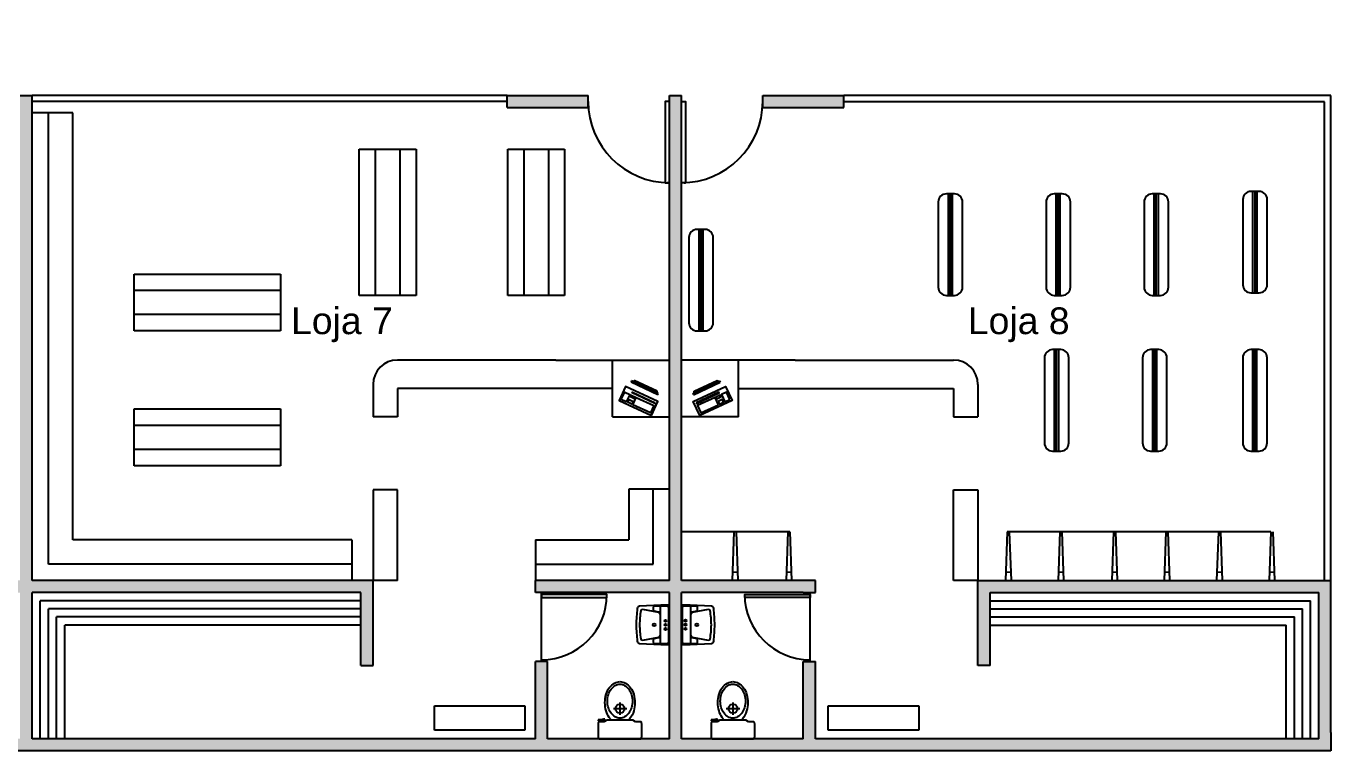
# Model space of a CAD drawing. Header units: metres. Extents: x 2965.9 to 2998, y 1590.4 to 1610.5.
# Drawn here: x 2981.96 to 2998.03, y 1590.42 to 1599.35 of the extents above; entities that cross this region are included whole.
import ezdxf

# ---------------------------------------------------------------- set-up
doc = ezdxf.new("R2010")
doc.units = ezdxf.units.M
doc.styles.add('arial', font='arial.ttf')

# ---------------------------------------------------------------- blocks, each defined once
blk = doc.blocks.new('gewrgrgr')
for p, q in [((0, 0.253), (0, -0.253)), ((0.189, 0.267), (0.018, 0.267)), ((0.207, 0.193), (0.207, 0.253)), ((0.228, 0.159), (0.207, 0.193)), ((0.22, 0.268, 0.62), (0.22, 0.188, 0.62)), ((0.231, 0.268, 0.62), (0.22, 0.268, 0.62)), ((0.22, 0.188, 0.62), (0.241, 0.188, 0.62)), ((0.231, 0.241, 0.62), (0.231, 0.268, 0.62)), ((0.241, 0.202, 0.62), (0.231, 0.241, 0.62)), ((0.241, 0.188, 0.62), (0.241, 0.202, 0.62)), ((0.228, -0.159), (0.228, 0.159)), ((0.228, 0.118, 0.32), (0.245, 0.118, 0.32)), ((0.37, -0.085), (0.37, 0.081)), ((0.207, -0.193), (0.228, -0.159)), ((0.228, -0.118, 0.32), (0.244, -0.118, 0.32)), ((0.448, 0), (0.296, 0)), ((0.189, -0.267), (0.018, -0.267)), ((0.207, -0.253), (0.207, -0.193))]:
    blk.add_line(p, q)
for points in [[(0.245, 0.118, -0.025691), (0.261, 0.131, -0.083213), (0.342, 0.17, -0.071868), (0.444, 0.185, -0.071868), (0.547, 0.17, -0.083213), (0.628, 0.131, -0.106686), (0.685, 0.067, -0.132415), (0.703, 0, -0.132415)], [(0.703, 0, -0.132415), (0.685, -0.067, -0.106686), (0.628, -0.131, -0.083213), (0.547, -0.17, -0.071868), (0.444, -0.185, -0.071868), (0.342, -0.17, -0.102933), (0.244, -0.118, -0.106686)]]:
    blk.add_lwpolyline(points, format="xyb")
blk.add_lwpolyline([(0.463, -0.155, -0.074259), (0.38, -0.142, -0.084949), (0.314, -0.109, -0.106298), (0.268, -0.057, -0.128632), (0.253, 0, -0.128632), (0.268, 0.057, -0.106298), (0.314, 0.109, -0.084949), (0.38, 0.142, -0.074259), (0.463, 0.155, -0.074259), (0.545, 0.142, -0.084949), (0.611, 0.109, -0.106298), (0.657, 0.057, -0.128632), (0.672, 0, -0.128632), (0.657, -0.057, -0.106298), (0.611, -0.109, -0.084949), (0.545, -0.142, -0.074259)], format="xyb", close=True)
blk.add_circle((0.37, -0.001), 0.0562)
for centre, start, end in [((0.013, 0.254), 69.6901, 184.0497), ((0.194, 0.254), 355.9503, 110.3099), ((0.013, -0.254), 175.9503, 290.3099), ((0.194, -0.254), 249.6901, 4.0497)]:
    blk.add_arc(centre, 0.0132, start, end)
blk = doc.blocks.new('erg')
blk.add_lwpolyline([(0.103, 0.242), (0.01, 0.242, 0.414214), (0, 0.232), (0, 0), (0, -0.232, 0.414214), (0.01, -0.242), (0.103, -0.242, 0.414214), (0.113, -0.232), (0.113, 0), (0.113, 0.232, 0.414214)], format="xyb", close=True)
for points in [[(0.125, 0.149), (0.124, 0.151, -0.401382), (0.133, 0.162), (0.19, 0.173, 0.362278), (0.198, 0.183), (0.198, 0.219, 0.414214), (0.188, 0.229), (0.028, 0.229, 0.414214), (0.008, 0.209), (0.008, -0.209, 0.414214), (0.028, -0.229), (0.188, -0.229, 0.414214), (0.198, -0.219), (0.198, -0.183, 0.362278), (0.19, -0.173), (0.133, -0.162, -0.401382), (0.124, -0.151), (0.125, -0.149)], [(0.107, -0.241), (0.367, -0.23, 0.374936), (0.396, -0.203, 0.011016), (0.41, 0, 0.011016), (0.396, 0.203, 0.374936), (0.367, 0.23), (0.107, 0.241)], [(0.113, -0.131, 0.361655), (0.13, -0.151), (0.328, -0.188, 0.413017), (0.351, -0.172, 0.047799), (0.367, 0, 0.047799), (0.351, 0.172, 0.413017), (0.328, 0.188), (0.13, 0.151, 0.361655), (0.113, 0.131)]]:
    blk.add_lwpolyline(points, format="xyb")
for centre, radius in [((0.048, 0.051), 0.0131), ((0.048, 0.001), 0.0131), ((0.188, 0), 0.0156), ((0.048, -0.049), 0.0131)]:
    blk.add_circle(centre, radius)

msp = doc.modelspace()

# ---------------------------------------------------------------- hatches: boundary and pattern name
h = msp.add_hatch(color=256)
h.dxf.hatch_style = 1
h.paths.add_polyline_path([(2971.884, 1602.493), (2972.884, 1602.493), (2972.884, 1602.643), (2971.884, 1602.643)])
h.paths.add_polyline_path([(2979.884, 1602.493), (2980.884, 1602.493), (2980.884, 1602.643), (2979.884, 1602.643)])
h.paths.add_polyline_path([(2987.884, 1602.493), (2988.884, 1602.493), (2988.884, 1602.643), (2987.884, 1602.643)])
h.paths.add_polyline_path([(2991.034, 1602.493), (2992.034, 1602.493), (2992.034, 1602.643), (2991.034, 1602.643)])
h.paths.add_polyline_path([(2992.034, 1598.343), (2992.034, 1598.493), (2991.034, 1598.493), (2991.034, 1598.343)])
h.paths.add_polyline_path([(2988.884, 1598.343), (2988.884, 1598.493), (2987.884, 1598.493), (2987.884, 1598.343)])
h.paths.add_polyline_path([(2980.884, 1598.493), (2979.884, 1598.493), (2979.884, 1598.343), (2980.884, 1598.343)])
h.paths.add_polyline_path([(2972.884, 1598.493), (2971.884, 1598.493), (2971.884, 1598.343), (2972.884, 1598.343)])
h = msp.add_hatch(color=256)
h.dxf.hatch_style = 1
h.paths.add_polyline_path([(2970.234, 1592.518), (2965.884, 1592.518), (2965.884, 1590.418), (2998.034, 1590.418), (2998.034, 1590.643), (2998.034, 1592.518), (2993.684, 1592.518), (2993.684, 1592.368), (2993.684, 1591.468), (2993.834, 1591.468), (2993.834, 1592.368), (2997.884, 1592.368), (2997.884, 1590.568), (2991.684, 1590.568), (2991.684, 1591.518), (2991.534, 1591.518), (2991.534, 1590.568), (2990.034, 1590.568), (2990.034, 1592.368), (2991.534, 1592.368), (2991.684, 1592.368), (2991.684, 1592.518), (2990.034, 1592.518), (2990.034, 1598.493), (2989.884, 1598.493), (2989.884, 1592.518), (2988.234, 1592.518), (2988.234, 1592.368), (2988.384, 1592.368), (2989.884, 1592.368), (2989.884, 1590.568), (2988.384, 1590.568), (2988.384, 1591.518), (2988.234, 1591.518), (2988.234, 1590.568), (2982.034, 1590.568), (2982.034, 1592.368), (2986.084, 1592.368), (2986.084, 1591.468), (2986.234, 1591.468), (2986.234, 1592.368), (2986.234, 1592.518), (2982.034, 1592.518), (2982.034, 1598.493), (2981.884, 1598.493), (2981.884, 1592.518), (2977.684, 1592.518), (2977.684, 1591.468), (2977.834, 1591.468), (2977.834, 1592.368), (2981.884, 1592.368), (2981.884, 1590.568), (2977.834, 1590.568), (2977.684, 1590.568), (2975.684, 1590.568), (2975.684, 1591.518), (2975.534, 1591.518), (2975.534, 1590.568), (2974.034, 1590.568), (2974.034, 1592.368), (2975.534, 1592.368), (2975.684, 1592.368), (2975.684, 1592.518), (2974.034, 1592.518), (2974.034, 1598.493), (2973.884, 1598.493), (2973.884, 1592.518), (2972.234, 1592.518), (2972.234, 1592.368), (2972.384, 1592.368), (2973.884, 1592.368), (2973.884, 1590.568), (2972.384, 1590.568), (2972.384, 1591.518), (2972.234, 1591.518), (2972.234, 1590.568), (2970.234, 1590.568), (2970.084, 1590.568), (2966.034, 1590.568), (2966.034, 1592.368), (2970.084, 1592.368), (2970.084, 1591.468), (2970.234, 1591.468), (2970.234, 1592.368)])

# ---------------------------------------------------------------- linework, layer by layer
for p, q in [((2981.884, 1598.493), (2982.034, 1598.493)), ((2987.884, 1598.493), (2982.034, 1598.493)), ((2982.034, 1592.518), (2982.034, 1598.493)), ((2987.884, 1598.418), (2982.034, 1598.418)), ((2987.884, 1598.493), (2988.884, 1598.493)), ((2987.884, 1598.343), (2987.884, 1598.493)), ((2987.884, 1598.343), (2988.884, 1598.343)), ((2988.884, 1598.343), (2988.884, 1598.493)), ((2989.884, 1598.493), (2990.034, 1598.493)), ((2989.884, 1592.518), (2989.884, 1598.493)), ((2990.034, 1592.518), (2990.034, 1598.493)), ((2991.034, 1598.343), (2991.034, 1598.493)), ((2991.034, 1598.493), (2992.034, 1598.493)), ((2991.034, 1598.343), (2992.034, 1598.343)), ((2992.034, 1598.343), (2992.034, 1598.493)), ((2998.034, 1598.493), (2992.034, 1598.493)), ((2997.954, 1598.413), (2992.034, 1598.413)), ((2997.954, 1592.518), (2997.954, 1598.413)), ((2998.034, 1592.518), (2998.034, 1598.493)), ((2988.484, 1595.233), (2989.884, 1595.233)), ((2989.184, 1594.533), (2989.184, 1595.233)), ((2991.434, 1595.233), (2990.034, 1595.233)), ((2990.034, 1594.533), (2990.034, 1595.233)), ((2990.734, 1594.533), (2990.734, 1595.233)), ((2989.747, 1594.822), (2989.419, 1594.975)), ((2989.732, 1594.848), (2989.449, 1594.98)), ((2990.175, 1594.822), (2990.503, 1594.975)), ((2990.19, 1594.848), (2990.473, 1594.98)), ((2989.74, 1594.806), (2989.412, 1594.959)), ((2990.182, 1594.806), (2990.51, 1594.959)), ((2989.184, 1594.533), (2989.884, 1594.533)), ((2990.734, 1594.533), (2990.034, 1594.533)), ((2986.234, 1592.518), (2982.034, 1592.518)), ((2986.234, 1592.368), (2986.234, 1592.518)), ((2986.534, 1592.518), (2986.234, 1592.518)), ((2988.234, 1592.368), (2988.234, 1592.518)), ((2989.884, 1592.518), (2988.234, 1592.518)), ((2991.684, 1592.518), (2990.034, 1592.518)), ((2991.684, 1592.368), (2991.684, 1592.518)), ((2993.684, 1592.518), (2998.034, 1592.518)), ((2993.684, 1592.368), (2993.684, 1592.518)), ((2998.034, 1590.643), (2998.034, 1592.518)), ((2982.034, 1590.568), (2982.034, 1592.368)), ((2986.084, 1592.368), (2982.034, 1592.368)), ((2986.084, 1591.468), (2986.084, 1592.368)), ((2986.234, 1591.468), (2986.234, 1592.368)), ((2988.384, 1592.368), (2988.234, 1592.368)), ((2988.309, 1591.518), (2988.309, 1592.368)), ((2989.884, 1592.368), (2988.384, 1592.368)), ((2989.884, 1590.568), (2989.884, 1592.368)), ((2990.034, 1590.568), (2990.034, 1592.368)), ((2991.534, 1592.368), (2990.034, 1592.368)), ((2991.534, 1592.368), (2991.684, 1592.368)), ((2991.617, 1591.518), (2991.617, 1592.368)), ((2993.684, 1591.468), (2993.684, 1592.368)), ((2993.834, 1591.468), (2993.834, 1592.368)), ((2993.834, 1592.368), (2997.884, 1592.368)), ((2997.884, 1590.568), (2997.884, 1592.368)), ((2986.084, 1591.468), (2986.234, 1591.468)), ((2988.234, 1590.568), (2988.234, 1591.518)), ((2988.384, 1591.518), (2988.234, 1591.518)), ((2988.384, 1590.568), (2988.384, 1591.518)), ((2991.534, 1590.568), (2991.534, 1591.518)), ((2991.534, 1591.518), (2991.684, 1591.518)), ((2991.684, 1590.568), (2991.684, 1591.518)), ((2993.834, 1591.468), (2993.684, 1591.468)), ((2998.034, 1590.643), (2998.034, 1590.418)), ((2988.234, 1590.568), (2982.034, 1590.568)), ((2989.884, 1590.568), (2988.384, 1590.568)), ((2991.534, 1590.568), (2990.034, 1590.568)), ((2997.884, 1590.568), (2991.684, 1590.568)), ((2998.034, 1590.418), (2965.884, 1590.418))]:
    msp.add_line(p, q)
at = {"ltscale": 0.5}
for p, q in [((2982.534, 1598.279), (2982.034, 1598.279)), ((2982.234, 1592.718), (2982.234, 1598.279)), ((2982.534, 1593.018), (2982.534, 1598.279)), ((2986.064, 1596.029), (2986.064, 1597.829)), ((2986.064, 1597.829), (2986.764, 1597.829)), ((2986.264, 1596.029), (2986.264, 1597.829)), ((2986.564, 1597.829), (2986.564, 1596.029)), ((2986.764, 1597.829), (2986.764, 1596.029)), ((2987.893, 1596.029), (2987.893, 1597.829)), ((2987.893, 1597.829), (2988.593, 1597.829)), ((2988.093, 1596.029), (2988.093, 1597.829)), ((2988.393, 1597.829), (2988.393, 1596.029)), ((2988.593, 1597.829), (2988.593, 1596.029)), ((2993.396, 1597.28), (2993.296, 1597.28)), ((2993.346, 1596.03), (2993.346, 1597.28)), ((2994.725, 1597.28), (2994.625, 1597.28)), ((2994.675, 1596.03), (2994.675, 1597.28)), ((2995.933, 1597.28), (2995.833, 1597.28)), ((2995.883, 1596.03), (2995.883, 1597.28)), ((2997.149, 1597.311), (2997.049, 1597.311)), ((2997.099, 1596.061), (2997.099, 1597.311)), ((2993.196, 1597.18), (2993.196, 1596.13)), ((2993.496, 1596.13), (2993.496, 1597.18)), ((2994.525, 1597.18), (2994.525, 1596.13)), ((2994.825, 1596.13), (2994.825, 1597.18)), ((2995.733, 1597.18), (2995.733, 1596.13)), ((2996.033, 1596.13), (2996.033, 1597.18)), ((2996.949, 1597.211), (2996.949, 1596.161)), ((2997.249, 1596.161), (2997.249, 1597.211)), ((2990.124, 1596.742), (2990.124, 1595.692)), ((2990.324, 1596.842), (2990.224, 1596.842)), ((2990.274, 1595.592), (2990.274, 1596.842)), ((2990.424, 1595.692), (2990.424, 1596.742)), ((2983.291, 1595.592), (2983.291, 1596.292)), ((2983.291, 1596.292), (2985.091, 1596.292)), ((2985.091, 1596.292), (2985.091, 1595.592)), ((2983.291, 1596.092), (2985.091, 1596.092)), ((2986.764, 1596.029), (2986.064, 1596.029)), ((2988.593, 1596.029), (2987.893, 1596.029)), ((2993.296, 1596.03), (2993.396, 1596.03)), ((2994.625, 1596.03), (2994.725, 1596.03)), ((2995.833, 1596.03), (2995.933, 1596.03)), ((2997.049, 1596.061), (2997.149, 1596.061)), ((2985.091, 1595.792), (2983.291, 1595.792)), ((2985.091, 1595.592), (2983.291, 1595.592)), ((2990.224, 1595.592), (2990.324, 1595.592)), ((2994.705, 1595.361), (2994.605, 1595.361)), ((2994.655, 1594.111), (2994.655, 1595.361)), ((2995.913, 1595.361), (2995.813, 1595.361)), ((2995.863, 1594.111), (2995.863, 1595.361)), ((2997.148, 1595.361), (2997.048, 1595.361)), ((2997.098, 1594.111), (2997.098, 1595.361)), ((2988.484, 1595.233), (2986.534, 1595.233)), ((2991.434, 1595.233), (2993.384, 1595.233)), ((2994.505, 1595.261), (2994.505, 1594.211)), ((2994.805, 1594.211), (2994.805, 1595.261)), ((2995.713, 1595.261), (2995.713, 1594.211)), ((2996.013, 1594.211), (2996.013, 1595.261)), ((2996.948, 1595.261), (2996.948, 1594.211)), ((2997.248, 1594.211), (2997.248, 1595.261)), ((2986.234, 1594.933), (2986.234, 1594.533)), ((2986.534, 1594.883), (2986.534, 1594.533)), ((2989.184, 1594.883), (2986.534, 1594.883)), ((2990.734, 1594.883), (2993.384, 1594.883)), ((2993.384, 1594.883), (2993.384, 1594.533)), ((2993.684, 1594.933), (2993.684, 1594.533)), ((2983.291, 1593.93), (2983.291, 1594.63)), ((2983.291, 1594.63), (2985.091, 1594.63)), ((2985.091, 1594.63), (2985.091, 1593.93)), ((2986.534, 1594.533), (2986.234, 1594.533)), ((2993.384, 1594.533), (2993.684, 1594.533)), ((2983.291, 1594.43), (2985.091, 1594.43)), ((2985.091, 1594.13), (2983.291, 1594.13)), ((2994.605, 1594.111), (2994.705, 1594.111)), ((2995.813, 1594.111), (2995.913, 1594.111)), ((2997.048, 1594.111), (2997.148, 1594.111)), ((2985.091, 1593.93), (2983.291, 1593.93)), ((2986.234, 1593.633), (2986.234, 1592.518)), ((2986.534, 1593.633), (2986.234, 1593.633)), ((2986.534, 1592.518), (2986.534, 1593.633)), ((2989.884, 1593.643), (2989.384, 1593.643)), ((2989.384, 1593.643), (2989.384, 1593.018)), ((2989.684, 1592.718), (2989.684, 1593.643)), ((2993.384, 1592.518), (2993.384, 1593.633)), ((2993.384, 1593.633), (2993.684, 1593.633)), ((2993.684, 1593.633), (2993.684, 1592.518)), ((2991.367, 1593.117), (2990.034, 1593.117)), ((2990.68, 1593.117), (2990.659, 1592.518)), ((2990.705, 1593.117), (2990.726, 1592.518)), ((2991.342, 1593.118), (2991.321, 1592.519)), ((2991.367, 1593.118), (2991.388, 1592.519)), ((2994.047, 1593.118), (2994.026, 1592.518)), ((2997.293, 1593.117), (2994.047, 1593.117)), ((2994.072, 1593.118), (2994.093, 1592.518)), ((2994.693, 1593.117), (2994.672, 1592.518)), ((2994.718, 1593.117), (2994.739, 1592.518)), ((2995.355, 1593.118), (2995.334, 1592.519)), ((2995.38, 1593.118), (2995.401, 1592.519)), ((2996.001, 1593.118), (2995.98, 1592.518)), ((2996.026, 1593.118), (2996.047, 1592.518)), ((2996.647, 1593.118), (2996.626, 1592.518)), ((2996.672, 1593.118), (2996.693, 1592.518)), ((2997.293, 1593.117), (2997.272, 1592.518)), ((2997.318, 1593.117), (2997.339, 1592.518)), ((2985.971, 1593.018), (2982.534, 1593.018)), ((2985.971, 1593.018), (2985.971, 1592.518)), ((2988.234, 1593.018), (2988.234, 1592.518)), ((2988.234, 1593.018), (2989.384, 1593.018)), ((2985.971, 1592.718), (2982.234, 1592.718)), ((2988.234, 1592.718), (2989.684, 1592.718)), ((2993.684, 1592.518), (2993.384, 1592.518)), ((2986.084, 1592.268), (2982.134, 1592.268)), ((2982.134, 1590.568), (2982.134, 1592.268)), ((2993.834, 1592.268), (2997.784, 1592.268)), ((2997.784, 1590.568), (2997.784, 1592.268)), ((2986.084, 1592.168), (2982.234, 1592.168)), ((2982.234, 1590.568), (2982.234, 1592.168)), ((2993.834, 1592.168), (2997.684, 1592.168)), ((2997.684, 1590.568), (2997.684, 1592.168)), ((2986.084, 1592.068), (2982.334, 1592.068)), ((2982.334, 1590.568), (2982.334, 1592.068)), ((2986.084, 1591.968), (2982.434, 1591.968)), ((2982.434, 1590.568), (2982.434, 1591.968)), ((2993.834, 1592.068), (2997.584, 1592.068)), ((2993.834, 1591.968), (2997.484, 1591.968)), ((2997.484, 1590.568), (2997.484, 1591.968)), ((2997.584, 1590.568), (2997.584, 1592.068)), ((2986.989, 1590.973), (2988.104, 1590.973)), ((2986.989, 1590.673), (2986.989, 1590.973)), ((2988.104, 1590.973), (2988.104, 1590.673)), ((2991.841, 1590.972), (2992.957, 1590.972)), ((2991.841, 1590.672), (2991.841, 1590.972)), ((2992.957, 1590.972), (2992.957, 1590.672)), ((2988.104, 1590.673), (2986.989, 1590.673)), ((2992.957, 1590.672), (2991.841, 1590.672))]:
    msp.add_line(p, q, dxfattribs=at)
at = {"ltscale": 0.1}
for p, q in [((2993.321, 1596.03), (2993.321, 1597.28)), ((2993.371, 1596.03), (2993.371, 1597.28)), ((2994.65, 1596.03), (2994.65, 1597.28)), ((2994.7, 1596.03), (2994.7, 1597.28)), ((2995.858, 1596.03), (2995.858, 1597.28)), ((2995.908, 1596.03), (2995.908, 1597.28)), ((2997.074, 1596.061), (2997.074, 1597.311)), ((2997.124, 1596.061), (2997.124, 1597.311)), ((2990.249, 1595.592), (2990.249, 1596.842)), ((2990.299, 1595.592), (2990.299, 1596.842)), ((2994.63, 1594.111), (2994.63, 1595.361)), ((2994.68, 1594.111), (2994.68, 1595.361)), ((2995.838, 1594.111), (2995.838, 1595.361)), ((2995.888, 1594.111), (2995.888, 1595.361)), ((2997.073, 1594.111), (2997.073, 1595.361)), ((2997.123, 1594.111), (2997.123, 1595.361)), ((2990.722, 1592.616), (2990.662, 1592.618)), ((2991.384, 1592.617), (2991.325, 1592.619)), ((2994.09, 1592.616), (2994.03, 1592.619)), ((2994.736, 1592.616), (2994.676, 1592.618)), ((2995.398, 1592.617), (2995.338, 1592.619)), ((2996.044, 1592.617), (2995.984, 1592.619)), ((2996.69, 1592.616), (2996.63, 1592.619)), ((2997.336, 1592.616), (2997.276, 1592.618))]:
    msp.add_line(p, q, dxfattribs=at)
at = {"ltscale": 0.009}
for points in [[(2989.884, 1598.418), (2989.834, 1598.418), (2989.834, 1597.418), (2989.884, 1597.418)], [(2990.034, 1598.418), (2990.084, 1598.418), (2990.084, 1597.418), (2990.034, 1597.418)], [(2988.309, 1592.346), (2988.309, 1592.306), (2989.114, 1592.306), (2989.114, 1592.346)], [(2991.617, 1592.346), (2991.617, 1592.306), (2990.812, 1592.306), (2990.812, 1592.346)]]:
    msp.add_lwpolyline(points, close=True, dxfattribs=at)
for points in [[(2989.419, 1594.975), (2989.412, 1594.959)], [(2989.434, 1594.968), (2989.441, 1594.973), (2989.449, 1594.981)], [(2990.488, 1594.968), (2990.481, 1594.973), (2990.472, 1594.981)], [(2990.503, 1594.975), (2990.51, 1594.959)], [(2989.732, 1594.829), (2989.732, 1594.837), (2989.732, 1594.848)], [(2989.74, 1594.806), (2989.747, 1594.822)], [(2990.182, 1594.806), (2990.175, 1594.822)], [(2990.19, 1594.829), (2990.19, 1594.837), (2990.19, 1594.848)]]:
    msp.add_lwpolyline(points)
for points in [[(2989.663, 1594.55), (2989.743, 1594.721), (2989.345, 1594.907), (2989.265, 1594.736)], [(2989.292, 1594.747), (2989.335, 1594.838), (2989.395, 1594.81), (2989.353, 1594.718)], [(2989.465, 1594.777), (2989.455, 1594.756), (2989.403, 1594.781), (2989.413, 1594.802)], [(2989.709, 1594.705), (2989.705, 1594.697), (2989.425, 1594.827), (2989.429, 1594.836)], [(2990.259, 1594.55), (2990.179, 1594.721), (2990.577, 1594.907), (2990.657, 1594.736)], [(2990.213, 1594.705), (2990.217, 1594.697), (2990.497, 1594.827), (2990.493, 1594.836)], [(2990.457, 1594.777), (2990.467, 1594.756), (2990.519, 1594.781), (2990.509, 1594.802)], [(2990.63, 1594.747), (2990.587, 1594.838), (2990.526, 1594.81), (2990.569, 1594.718)], [(2989.437, 1594.722), (2989.421, 1594.688), (2989.371, 1594.712), (2989.387, 1594.746)], [(2989.432, 1594.683), (2989.474, 1594.773), (2989.693, 1594.671), (2989.651, 1594.581)], [(2990.489, 1594.683), (2990.447, 1594.773), (2990.229, 1594.671), (2990.271, 1594.581)], [(2990.484, 1594.722), (2990.501, 1594.688), (2990.551, 1594.712), (2990.535, 1594.746)]]:
    msp.add_lwpolyline(points, close=True)
for centre, radius, start, end in [((2989.884, 1598.418), 1, 180, 270), ((2990.034, 1598.418), 1, 270, 0), ((2989.834, 1598.418), 1, 270, 272.866), ((2990.084, 1598.418), 1, 267.134, 270), ((2988.309, 1592.346), 0.806, 270, 0), ((2988.309, 1592.306), 0.806, 0, 2.866), ((2991.617, 1592.346), 0.806, 180, 270), ((2991.617, 1592.306), 0.806, 177.134, 180)]:
    msp.add_arc(centre, radius, start, end, dxfattribs=at)
at = {"ltscale": 0.5}
for centre, start, end in [((2993.296, 1597.18), 90, 180), ((2993.396, 1597.18), 0, 90), ((2994.625, 1597.18), 90, 180), ((2994.725, 1597.18), 0, 90), ((2995.833, 1597.18), 90, 180), ((2995.933, 1597.18), 0, 90), ((2997.049, 1597.211), 90, 180), ((2997.149, 1597.211), 0, 90), ((2990.224, 1596.742), 90, 180), ((2990.324, 1596.742), 0, 90), ((2993.296, 1596.13), 180, 270), ((2993.396, 1596.13), 270, 0), ((2994.625, 1596.13), 180, 270), ((2994.725, 1596.13), 270, 0), ((2995.833, 1596.13), 180, 270), ((2995.933, 1596.13), 270, 0), ((2997.049, 1596.161), 180, 270), ((2997.149, 1596.161), 270, 0), ((2990.224, 1595.692), 180, 270), ((2990.324, 1595.692), 270, 0), ((2994.605, 1595.261), 90, 180), ((2994.705, 1595.261), 0, 90), ((2995.813, 1595.261), 90, 180), ((2995.913, 1595.261), 0, 90), ((2997.048, 1595.261), 90, 180), ((2997.148, 1595.261), 0, 90), ((2994.605, 1594.211), 180, 270), ((2994.705, 1594.211), 270, 0), ((2995.813, 1594.211), 180, 270), ((2995.913, 1594.211), 270, 0), ((2997.048, 1594.211), 180, 270), ((2997.148, 1594.211), 270, 0)]:
    msp.add_arc(centre, 0.1, start, end, dxfattribs=at)
for centre, start, end in [((2986.534, 1594.933), 90, 180), ((2993.384, 1594.933), 0, 90)]:
    msp.add_arc(centre, 0.3, start, end)

# ---------------------------------------------------------------- block references
at = {"ltscale": 0.005, "rotation": 180}
msp.add_blockref('erg', (2989.884, 1591.971), dxfattribs=at)
at = {"ltscale": 0.005}
msp.add_blockref('erg', (2990.034, 1591.971), dxfattribs=at)
at = {"rotation": 89.99999999999999}
for p in [(2989.275, 1590.568), (2990.666, 1590.568)]:
    msp.add_blockref('gewrgrgr', p, dxfattribs=at)

# ---------------------------------------------------------------- texts
at = {"style": 'arial'}
for s, p in [('Loja 7', (2985.223, 1595.552)), ('Loja 8', (2993.561, 1595.552))]:
    msp.add_text(s, height=0.3294, dxfattribs=at).set_placement(p)

doc.saveas('drawing.dxf')
